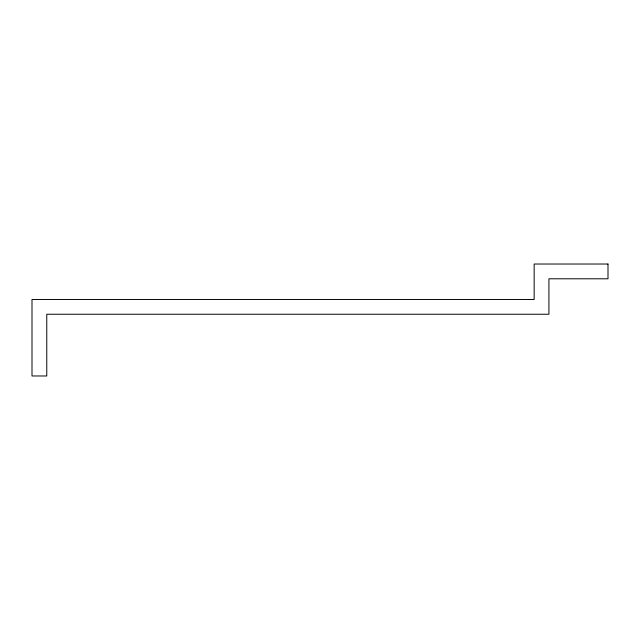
<?xml version="1.0" encoding="UTF-8"?>
<svg xmlns="http://www.w3.org/2000/svg" width="640" height="640" viewBox="0 0 640 640"><rect width="100%" height="100%" fill="white"/><g stroke="black" fill="none" stroke-linecap="round" stroke-linejoin="round"><path stroke-width="0.96" d="M608 264.024L534.152 264.024L534.152 299.472L32 299.472L32 375.976L46.768 375.976L46.768 314.24L548.92 314.24L548.92 278.792L608 278.792L608 264.024"/></g></svg>
